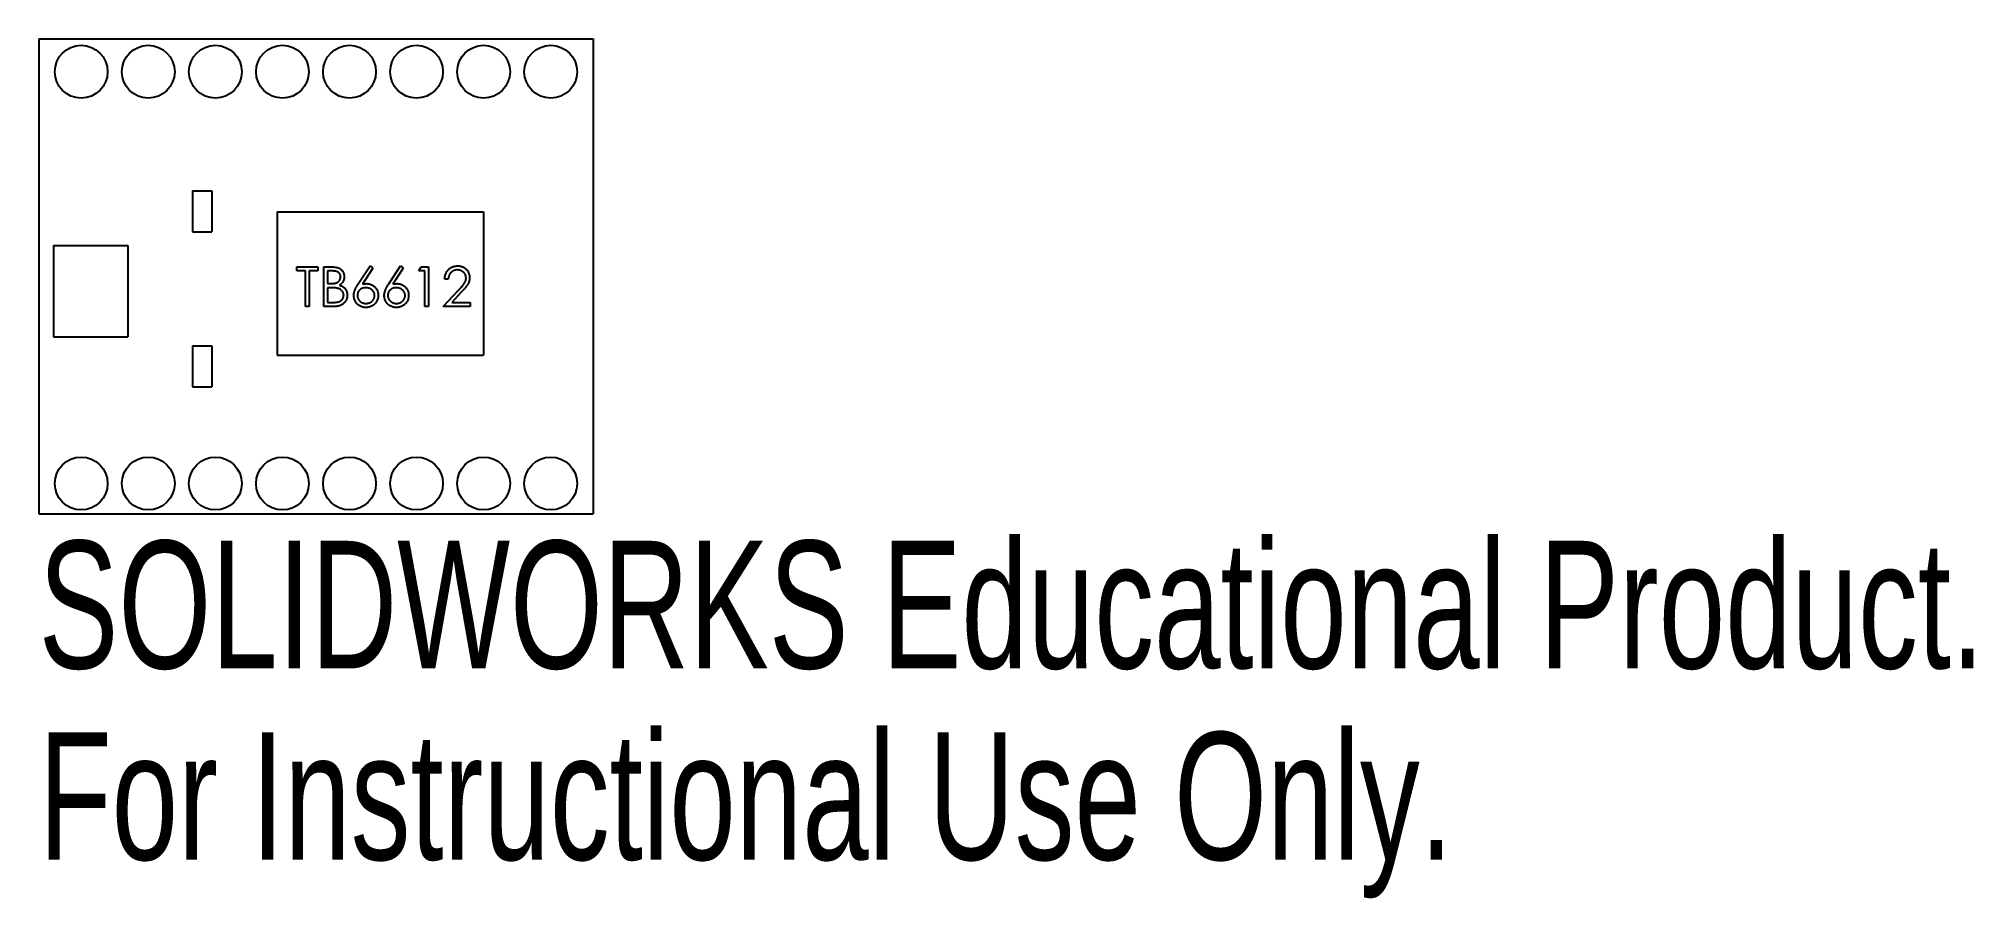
# Model space of a CAD drawing. Header units: millimetres. Extents: x 51.2 to 124.5, y 59.5 to 92.1.
import ezdxf

# ---------------------------------------------------------------- set-up
doc = ezdxf.new("R2010")
doc.units = ezdxf.units.MM
doc.styles.add('SLDTEXTSTYLE0', font='TXT', dxfattribs={"width": 0.7})

msp = doc.modelspace()

# ---------------------------------------------------------------- linework, layer by layer
at = {"color": 7, "linetype": 'Continuous', "lineweight": 25}
for p, q in [((51.206, 92.061), (72.206, 92.061)), ((51.206, 92.061), (51.206, 74.061)), ((72.206, 92.061), (72.206, 74.061)), ((57.028, 86.296), (57.761, 86.296)), ((57.028, 86.296), (57.028, 84.746)), ((57.761, 86.296), (57.761, 84.746)), ((60.234, 85.5), (68.056, 85.5)), ((60.234, 85.5), (60.234, 80.073)), ((68.056, 85.5), (68.056, 80.073)), ((57.028, 84.746), (57.761, 84.746)), ((51.769, 84.222), (54.576, 84.222)), ((51.769, 84.222), (51.769, 80.765)), ((54.576, 84.222), (54.576, 80.765)), ((60.986, 83.263), (60.986, 83.417)), ((60.986, 83.417), (61.775, 83.417)), ((61.313, 83.263), (60.986, 83.263)), ((61.313, 81.917), (61.313, 83.263)), ((61.775, 83.263), (61.448, 83.263)), ((61.448, 83.263), (61.448, 81.917)), ((61.775, 83.417), (61.775, 83.263)), ((62.006, 81.917), (62.006, 83.417)), ((62.006, 83.417), (62.298, 83.417)), ((62.323, 83.263), (62.14, 83.263)), ((62.14, 83.263), (62.14, 82.782)), ((63.308, 82.771), (63.756, 83.455)), ((63.859, 83.374), (63.463, 82.768)), ((63.756, 83.455), (63.859, 83.374)), ((64.462, 82.771), (64.909, 83.455)), ((65.013, 83.374), (64.617, 82.768)), ((64.909, 83.455), (65.013, 83.374)), ((65.602, 83.263), (65.69, 83.417)), ((65.833, 83.263), (65.602, 83.263)), ((65.69, 83.417), (65.967, 83.417)), ((65.833, 81.917), (65.833, 83.263)), ((65.967, 83.417), (65.967, 81.917)), ((66.717, 82.955), (66.583, 82.955)), ((62.14, 82.782), (62.231, 82.782)), ((62.229, 82.628), (62.14, 82.628)), ((62.14, 82.628), (62.14, 82.071)), ((62.14, 82.071), (62.332, 82.071)), ((66.525, 81.917), (67.107, 82.537)), ((67.221, 82.471), (66.846, 82.071)), ((66.846, 82.071), (67.544, 82.071)), ((67.544, 82.071), (67.544, 81.917)), ((61.448, 81.917), (61.313, 81.917)), ((62.411, 81.917), (62.006, 81.917)), ((65.967, 81.917), (65.833, 81.917)), ((67.544, 81.917), (66.525, 81.917)), ((51.769, 80.765), (54.576, 80.765)), ((57.028, 80.429), (57.761, 80.429)), ((57.028, 80.429), (57.028, 78.879)), ((57.761, 80.429), (57.761, 78.879)), ((60.234, 80.073), (68.056, 80.073)), ((57.028, 78.879), (57.761, 78.879)), ((51.206, 74.061), (72.206, 74.061))]:
    msp.add_line(p, q, dxfattribs=at)
for centre in [(52.816, 90.811), (55.356, 90.811), (57.896, 90.811), (60.436, 90.811), (62.976, 90.811), (65.516, 90.811), (68.056, 90.811), (70.596, 90.811), (52.816, 75.211), (55.356, 75.211), (57.896, 75.211), (60.436, 75.211), (62.976, 75.211), (65.516, 75.211), (68.056, 75.211), (70.596, 75.211)]:
    msp.add_circle(centre, 1, dxfattribs=at)
for points, knots in [([(62.231, 82.782), (62.244, 82.782), (62.269, 82.783), (62.306, 82.784), (62.341, 82.786), (62.372, 82.789), (62.401, 82.793), (62.427, 82.798), (62.451, 82.804), (62.478, 82.813), (62.509, 82.827), (62.542, 82.848), (62.571, 82.873), (62.596, 82.902), (62.616, 82.934), (62.63, 82.969), (62.639, 83.005), (62.64, 83.03), (62.64, 83.042)], [0, 0, 0, 0, 0.072301, 0.1397, 0.202289, 0.2606, 0.31319, 0.361739, 0.405706, 0.44554, 0.518832, 0.589778, 0.658867, 0.72843, 0.797283, 0.864815, 0.931364, 1, 1, 1, 1]), ([(62.298, 83.417), (62.313, 83.417), (62.34, 83.416), (62.381, 83.414), (62.419, 83.411), (62.454, 83.406), (62.487, 83.4), (62.517, 83.393), (62.544, 83.385), (62.578, 83.371), (62.615, 83.351), (62.656, 83.321), (62.691, 83.284), (62.721, 83.243), (62.745, 83.197), (62.762, 83.149), (62.773, 83.098), (62.774, 83.063), (62.775, 83.045)], [0, 0, 0, 0, 0.062594, 0.121323, 0.17668, 0.228365, 0.276868, 0.321879, 0.364099, 0.403356, 0.477968, 0.550535, 0.623584, 0.698175, 0.773354, 0.847281, 0.922818, 1, 1, 1, 1]), ([(62.64, 83.042), (62.64, 83.051), (62.64, 83.067), (62.636, 83.091), (62.63, 83.113), (62.622, 83.134), (62.611, 83.154), (62.598, 83.172), (62.582, 83.189), (62.564, 83.205), (62.544, 83.218), (62.52, 83.231), (62.494, 83.24), (62.465, 83.249), (62.434, 83.255), (62.399, 83.26), (62.362, 83.262), (62.336, 83.263), (62.323, 83.263)], [0, 0, 0, 0, 0.057003, 0.111818, 0.164402, 0.21587, 0.266841, 0.317479, 0.369902, 0.4234, 0.479718, 0.539241, 0.602431, 0.67103, 0.744485, 0.823454, 0.90874, 1, 1, 1, 1]), ([(62.775, 83.045), (62.774, 83.028), (62.773, 82.996), (62.765, 82.948), (62.751, 82.903), (62.732, 82.86), (62.707, 82.821), (62.677, 82.784), (62.642, 82.753), (62.615, 82.735), (62.601, 82.726)], [0, 0, 0, 0, 0.130569, 0.256581, 0.380552, 0.503623, 0.625739, 0.747549, 0.871766, 1, 1, 1, 1]), ([(66.583, 82.955), (66.583, 82.973), (66.585, 83.008), (66.593, 83.059), (66.605, 83.108), (66.621, 83.154), (66.641, 83.198), (66.666, 83.24), (66.694, 83.279), (66.727, 83.315), (66.763, 83.348), (66.801, 83.377), (66.841, 83.401), (66.883, 83.421), (66.927, 83.436), (66.974, 83.447), (67.022, 83.454), (67.055, 83.455), (67.072, 83.455)], [0, 0, 0, 0, 0.068791, 0.135103, 0.198979, 0.261904, 0.323495, 0.385195, 0.446969, 0.509765, 0.572251, 0.633405, 0.693251, 0.752583, 0.812579, 0.873275, 0.93555, 1, 1, 1, 1]), ([(67.065, 83.301), (67.053, 83.301), (67.03, 83.3), (66.996, 83.296), (66.964, 83.289), (66.933, 83.279), (66.904, 83.266), (66.876, 83.251), (66.85, 83.232), (66.825, 83.211), (66.803, 83.187), (66.783, 83.161), (66.765, 83.132), (66.75, 83.101), (66.738, 83.068), (66.728, 83.032), (66.721, 82.995), (66.718, 82.968), (66.717, 82.955)], [0, 0, 0, 0, 0.064439, 0.126547, 0.186887, 0.245878, 0.304041, 0.362191, 0.420976, 0.48066, 0.5406, 0.600689, 0.661936, 0.724443, 0.789038, 0.856314, 0.926352, 1, 1, 1, 1]), ([(67.39, 82.997), (67.39, 83.007), (67.389, 83.028), (67.385, 83.057), (67.378, 83.086), (67.367, 83.113), (67.354, 83.14), (67.337, 83.165), (67.318, 83.189), (67.296, 83.212), (67.272, 83.233), (67.246, 83.251), (67.219, 83.267), (67.191, 83.279), (67.161, 83.289), (67.13, 83.296), (67.098, 83.3), (67.076, 83.301), (67.065, 83.301)], [0, 0, 0, 0, 0.061965, 0.122122, 0.180988, 0.239933, 0.299906, 0.359989, 0.421776, 0.486576, 0.551535, 0.615018, 0.677259, 0.73973, 0.80305, 0.866495, 0.931973, 1, 1, 1, 1]), ([(67.072, 83.455), (67.088, 83.455), (67.121, 83.454), (67.168, 83.448), (67.213, 83.437), (67.255, 83.423), (67.295, 83.404), (67.332, 83.381), (67.368, 83.354), (67.4, 83.323), (67.429, 83.289), (67.455, 83.253), (67.476, 83.216), (67.494, 83.178), (67.508, 83.138), (67.518, 83.096), (67.524, 83.053), (67.524, 83.024), (67.525, 83.009)], [0, 0, 0, 0, 0.069475, 0.136517, 0.200789, 0.26383, 0.325735, 0.387291, 0.449509, 0.512968, 0.576275, 0.63758, 0.697903, 0.757172, 0.816599, 0.876653, 0.93729, 1, 1, 1, 1]), ([(67.107, 82.537), (67.121, 82.552), (67.148, 82.581), (67.186, 82.622), (67.221, 82.661), (67.252, 82.696), (67.278, 82.729), (67.302, 82.758), (67.321, 82.785), (67.341, 82.816), (67.361, 82.854), (67.378, 82.901), (67.388, 82.949), (67.39, 82.981), (67.39, 82.997)], [0, 0, 0, 0, 0.110803, 0.212829, 0.306101, 0.390647, 0.466924, 0.534481, 0.593587, 0.644557, 0.7362, 0.825024, 0.911986, 1, 1, 1, 1]), ([(67.525, 83.009), (67.524, 82.988), (67.523, 82.947), (67.51, 82.886), (67.491, 82.827), (67.468, 82.78), (67.445, 82.741), (67.424, 82.71), (67.399, 82.676), (67.37, 82.64), (67.339, 82.601), (67.303, 82.56), (67.263, 82.516), (67.236, 82.486), (67.221, 82.471)], [0, 0, 0, 0, 0.098702, 0.195672, 0.292422, 0.391343, 0.444462, 0.504229, 0.570352, 0.642546, 0.722288, 0.807921, 0.90047, 1, 1, 1, 1]), ([(62.51, 82.61), (62.503, 82.612), (62.487, 82.615), (62.461, 82.619), (62.432, 82.622), (62.399, 82.624), (62.362, 82.626), (62.321, 82.627), (62.276, 82.628), (62.246, 82.628), (62.229, 82.628)], [0, 0, 0, 0, 0.079306, 0.171953, 0.277057, 0.394731, 0.526177, 0.671345, 0.829285, 1, 1, 1, 1]), ([(62.332, 82.071), (62.346, 82.071), (62.372, 82.071), (62.41, 82.072), (62.446, 82.074), (62.478, 82.078), (62.508, 82.082), (62.535, 82.088), (62.559, 82.094), (62.587, 82.103), (62.618, 82.118), (62.652, 82.141), (62.683, 82.167), (62.708, 82.198), (62.729, 82.232), (62.744, 82.267), (62.754, 82.305), (62.755, 82.33), (62.756, 82.342)], [0, 0, 0, 0, 0.072502, 0.139739, 0.201795, 0.259822, 0.312206, 0.360773, 0.40454, 0.443698, 0.516841, 0.587874, 0.657965, 0.728969, 0.799308, 0.866636, 0.933116, 1, 1, 1, 1]), ([(62.89, 82.342), (62.89, 82.328), (62.889, 82.299), (62.883, 82.257), (62.873, 82.216), (62.858, 82.177), (62.84, 82.14), (62.817, 82.105), (62.791, 82.071), (62.761, 82.039), (62.727, 82.011), (62.69, 81.985), (62.65, 81.964), (62.608, 81.947), (62.563, 81.933), (62.515, 81.924), (62.464, 81.917), (62.429, 81.917), (62.411, 81.917)], [0, 0, 0, 0, 0.06116, 0.120335, 0.17818, 0.235235, 0.292683, 0.351186, 0.410457, 0.47172, 0.533761, 0.595739, 0.657888, 0.721295, 0.786823, 0.854686, 0.925478, 1, 1, 1, 1]), ([(62.756, 82.342), (62.756, 82.35), (62.755, 82.366), (62.752, 82.389), (62.747, 82.412), (62.74, 82.433), (62.73, 82.454), (62.719, 82.474), (62.706, 82.493), (62.685, 82.518), (62.655, 82.546), (62.612, 82.574), (62.564, 82.596), (62.528, 82.606), (62.51, 82.61)], [0, 0, 0, 0, 0.060287, 0.119602, 0.177503, 0.235143, 0.292133, 0.350871, 0.410098, 0.470732, 0.594829, 0.722579, 0.856691, 1, 1, 1, 1]), ([(62.601, 82.726), (62.619, 82.719), (62.651, 82.707), (62.696, 82.685), (62.735, 82.661), (62.767, 82.634), (62.795, 82.606), (62.82, 82.575), (62.841, 82.542), (62.859, 82.505), (62.873, 82.467), (62.883, 82.427), (62.889, 82.385), (62.89, 82.357), (62.89, 82.342)], [0, 0, 0, 0, 0.106057, 0.202914, 0.2903, 0.370223, 0.446384, 0.521397, 0.598291, 0.676142, 0.755529, 0.834887, 0.916646, 1, 1, 1, 1]), ([(63.14, 82.335), (63.141, 82.35), (63.142, 82.382), (63.149, 82.43), (63.161, 82.479), (63.174, 82.52), (63.187, 82.554), (63.199, 82.581), (63.213, 82.61), (63.228, 82.64), (63.246, 82.67), (63.265, 82.703), (63.286, 82.736), (63.3, 82.759), (63.308, 82.771)], [0, 0, 0, 0, 0.097818, 0.199726, 0.305276, 0.415811, 0.474472, 0.537274, 0.603657, 0.674299, 0.749834, 0.828598, 0.912378, 1, 1, 1, 1]), ([(63.595, 81.878), (63.574, 81.879), (63.534, 81.88), (63.476, 81.892), (63.419, 81.91), (63.365, 81.936), (63.315, 81.969), (63.271, 82.008), (63.232, 82.053), (63.199, 82.104), (63.173, 82.159), (63.154, 82.216), (63.143, 82.275), (63.141, 82.315), (63.14, 82.335)], [0, 0, 0, 0, 0.084335, 0.167052, 0.249566, 0.33274, 0.415915, 0.497828, 0.580373, 0.6646, 0.749467, 0.83251, 0.915639, 1, 1, 1, 1]), ([(63.59, 82.628), (63.579, 82.628), (63.556, 82.627), (63.524, 82.623), (63.493, 82.616), (63.463, 82.607), (63.435, 82.595), (63.409, 82.58), (63.385, 82.562), (63.362, 82.542), (63.342, 82.519), (63.324, 82.496), (63.309, 82.471), (63.296, 82.445), (63.287, 82.418), (63.28, 82.389), (63.276, 82.36), (63.275, 82.34), (63.275, 82.33)], [0, 0, 0, 0, 0.070599, 0.137901, 0.203196, 0.26679, 0.329106, 0.390654, 0.452653, 0.515748, 0.577926, 0.63893, 0.698351, 0.757296, 0.816394, 0.876267, 0.936817, 1, 1, 1, 1]), ([(63.275, 82.33), (63.275, 82.319), (63.276, 82.3), (63.28, 82.27), (63.288, 82.242), (63.299, 82.215), (63.312, 82.189), (63.329, 82.165), (63.348, 82.141), (63.37, 82.119), (63.395, 82.099), (63.421, 82.081), (63.448, 82.066), (63.476, 82.054), (63.506, 82.044), (63.537, 82.037), (63.569, 82.033), (63.591, 82.032), (63.602, 82.032)], [0, 0, 0, 0, 0.061842, 0.121262, 0.180746, 0.239231, 0.298308, 0.358183, 0.420359, 0.484792, 0.549938, 0.613718, 0.676681, 0.739154, 0.8022, 0.86674, 0.93205, 1, 1, 1, 1]), ([(63.463, 82.768), (63.489, 82.772), (63.541, 82.78), (63.593, 82.781), (63.618, 82.782)], [0, 0, 0, 0, 0.512659, 1, 1, 1, 1]), ([(63.929, 82.33), (63.928, 82.34), (63.928, 82.36), (63.923, 82.389), (63.916, 82.418), (63.905, 82.445), (63.89, 82.471), (63.873, 82.496), (63.853, 82.519), (63.83, 82.542), (63.804, 82.562), (63.778, 82.58), (63.75, 82.595), (63.72, 82.607), (63.689, 82.616), (63.658, 82.623), (63.624, 82.627), (63.602, 82.628), (63.59, 82.628)], [0, 0, 0, 0, 0.061138, 0.119994, 0.178225, 0.236256, 0.294929, 0.354716, 0.41673, 0.480664, 0.545832, 0.609758, 0.672971, 0.736017, 0.799839, 0.864775, 0.931088, 1, 1, 1, 1]), ([(64.063, 82.338), (64.063, 82.317), (64.062, 82.275), (64.05, 82.215), (64.031, 82.158), (64.004, 82.104), (63.971, 82.055), (63.931, 82.011), (63.885, 81.971), (63.833, 81.938), (63.777, 81.912), (63.718, 81.892), (63.657, 81.88), (63.616, 81.879), (63.595, 81.878)], [0, 0, 0, 0, 0.0859479, 0.1691252, 0.2503991, 0.3322897, 0.4133643, 0.4941723, 0.5760217, 0.660757, 0.7457831, 0.8300436, 0.9140275, 1, 1, 1, 1]), ([(63.602, 82.032), (63.613, 82.032), (63.635, 82.033), (63.667, 82.037), (63.698, 82.044), (63.727, 82.054), (63.756, 82.066), (63.783, 82.081), (63.809, 82.099), (63.833, 82.119), (63.856, 82.141), (63.875, 82.164), (63.892, 82.189), (63.905, 82.215), (63.916, 82.242), (63.923, 82.27), (63.928, 82.3), (63.928, 82.319), (63.929, 82.33)], [0, 0, 0, 0, 0.067962, 0.133283, 0.197835, 0.260892, 0.323377, 0.38635, 0.449638, 0.514795, 0.57924, 0.641814, 0.701359, 0.760727, 0.819222, 0.878716, 0.938147, 1, 1, 1, 1]), ([(63.618, 82.782), (63.634, 82.782), (63.664, 82.781), (63.708, 82.775), (63.75, 82.765), (63.79, 82.751), (63.829, 82.732), (63.866, 82.711), (63.901, 82.684), (63.934, 82.654), (63.964, 82.621), (63.991, 82.587), (64.013, 82.55), (64.032, 82.511), (64.046, 82.47), (64.056, 82.428), (64.062, 82.383), (64.063, 82.353), (64.063, 82.338)], [0, 0, 0, 0, 0.065231, 0.128405, 0.190067, 0.250943, 0.311546, 0.372863, 0.435024, 0.499072, 0.563091, 0.62551, 0.68668, 0.747283, 0.808563, 0.870742, 0.934341, 1, 1, 1, 1]), ([(64.294, 82.335), (64.295, 82.35), (64.296, 82.382), (64.303, 82.43), (64.314, 82.479), (64.327, 82.52), (64.341, 82.554), (64.353, 82.581), (64.367, 82.61), (64.382, 82.64), (64.399, 82.67), (64.418, 82.703), (64.439, 82.736), (64.454, 82.759), (64.462, 82.771)], [0, 0, 0, 0, 0.0978182, 0.1997261, 0.3052764, 0.4158115, 0.4744722, 0.5372739, 0.6036574, 0.6742989, 0.7498345, 0.8285985, 0.9123778, 1, 1, 1, 1]), ([(64.748, 81.878), (64.728, 81.879), (64.688, 81.88), (64.629, 81.892), (64.573, 81.91), (64.519, 81.936), (64.469, 81.969), (64.425, 82.008), (64.386, 82.053), (64.353, 82.104), (64.327, 82.159), (64.308, 82.216), (64.296, 82.275), (64.295, 82.315), (64.294, 82.335)], [0, 0, 0, 0, 0.0843347, 0.1670523, 0.2495661, 0.3327405, 0.4159149, 0.497828, 0.5803726, 0.6646001, 0.7494667, 0.8325102, 0.9156393, 1, 1, 1, 1]), ([(64.744, 82.628), (64.732, 82.628), (64.71, 82.627), (64.677, 82.623), (64.646, 82.616), (64.617, 82.607), (64.589, 82.595), (64.563, 82.58), (64.539, 82.562), (64.516, 82.542), (64.495, 82.519), (64.478, 82.496), (64.463, 82.471), (64.45, 82.445), (64.441, 82.418), (64.434, 82.389), (64.43, 82.36), (64.429, 82.34), (64.429, 82.33)], [0, 0, 0, 0, 0.070599, 0.137901, 0.203196, 0.26679, 0.329106, 0.390654, 0.452653, 0.515748, 0.577926, 0.63893, 0.698351, 0.757296, 0.816394, 0.876267, 0.936817, 1, 1, 1, 1]), ([(64.429, 82.33), (64.429, 82.319), (64.43, 82.3), (64.434, 82.27), (64.442, 82.242), (64.452, 82.215), (64.465, 82.189), (64.482, 82.165), (64.501, 82.141), (64.524, 82.119), (64.548, 82.099), (64.574, 82.081), (64.601, 82.066), (64.63, 82.054), (64.66, 82.044), (64.69, 82.037), (64.723, 82.033), (64.745, 82.032), (64.756, 82.032)], [0, 0, 0, 0, 0.061842, 0.121262, 0.180746, 0.239231, 0.298308, 0.358183, 0.420359, 0.484792, 0.549938, 0.613718, 0.676681, 0.739154, 0.8022, 0.86674, 0.93205, 1, 1, 1, 1]), ([(64.617, 82.768), (64.643, 82.772), (64.695, 82.78), (64.747, 82.781), (64.772, 82.782)], [0, 0, 0, 0, 0.512659, 1, 1, 1, 1]), ([(65.083, 82.33), (65.082, 82.34), (65.082, 82.36), (65.077, 82.389), (65.069, 82.418), (65.058, 82.445), (65.044, 82.471), (65.027, 82.496), (65.007, 82.519), (64.984, 82.542), (64.958, 82.562), (64.931, 82.58), (64.903, 82.595), (64.874, 82.607), (64.843, 82.616), (64.811, 82.623), (64.778, 82.627), (64.755, 82.628), (64.744, 82.628)], [0, 0, 0, 0, 0.061138, 0.119994, 0.178225, 0.236256, 0.294929, 0.354716, 0.41673, 0.480664, 0.545832, 0.609758, 0.672971, 0.736017, 0.799839, 0.864775, 0.931088, 1, 1, 1, 1]), ([(65.217, 82.338), (65.217, 82.317), (65.215, 82.275), (65.203, 82.215), (65.185, 82.158), (65.158, 82.104), (65.125, 82.055), (65.085, 82.011), (65.039, 81.971), (64.987, 81.938), (64.931, 81.912), (64.872, 81.892), (64.811, 81.88), (64.769, 81.879), (64.748, 81.878)], [0, 0, 0, 0, 0.085948, 0.169125, 0.250399, 0.33229, 0.413364, 0.494172, 0.576022, 0.660757, 0.745783, 0.830044, 0.914028, 1, 1, 1, 1]), ([(64.756, 82.032), (64.767, 82.032), (64.789, 82.033), (64.821, 82.037), (64.852, 82.044), (64.881, 82.054), (64.91, 82.066), (64.937, 82.081), (64.963, 82.099), (64.987, 82.119), (65.009, 82.141), (65.029, 82.164), (65.045, 82.189), (65.059, 82.215), (65.07, 82.242), (65.077, 82.27), (65.082, 82.3), (65.082, 82.319), (65.083, 82.33)], [0, 0, 0, 0, 0.067962, 0.133283, 0.197835, 0.260892, 0.323377, 0.38635, 0.449638, 0.514795, 0.57924, 0.641814, 0.701359, 0.760727, 0.819222, 0.878716, 0.938147, 1, 1, 1, 1]), ([(64.772, 82.782), (64.787, 82.782), (64.817, 82.781), (64.861, 82.775), (64.904, 82.765), (64.944, 82.751), (64.983, 82.732), (65.02, 82.711), (65.055, 82.684), (65.088, 82.654), (65.118, 82.621), (65.145, 82.587), (65.167, 82.55), (65.185, 82.511), (65.2, 82.47), (65.21, 82.428), (65.216, 82.383), (65.217, 82.353), (65.217, 82.338)], [0, 0, 0, 0, 0.065231, 0.128405, 0.190067, 0.250943, 0.311546, 0.372863, 0.435024, 0.499072, 0.563091, 0.62551, 0.68668, 0.747283, 0.808563, 0.870742, 0.934341, 1, 1, 1, 1])]:
    msp.add_open_spline(points, degree=3, knots=knots, dxfattribs=at)

# ---------------------------------------------------------------- texts
at = {"color": 7, "linetype": 'Continuous', "char_height": 4.83362, "attachment_point": 1, "style": 'SLDTEXTSTYLE0'}
for s, insert in [('SOLIDWORKS Educational Product.', (51.206, 73.041)), ('For Instructional Use Only.', (51.206, 65.791))]:
    msp.add_mtext(s, dxfattribs=dict(at, insert=insert))

doc.saveas('drawing.dxf')
